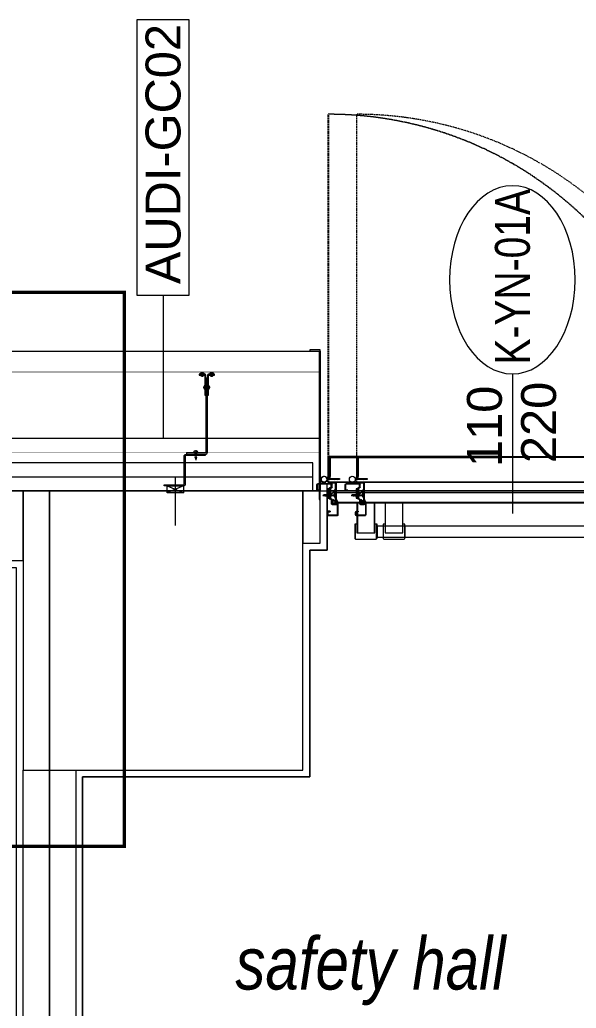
# Model space of a CAD drawing. Extents: x -1133 to 23780, y -1311 to 8245.
# Drawn here: x 3981.5 to 4140.8, y 2676.8 to 2959.9 of the extents above; entities that cross this region are included whole.
import ezdxf
from ezdxf.enums import TextEntityAlignment as Align

# ---------------------------------------------------------------- set-up
doc = ezdxf.new("R2010")
doc.units = 0
doc.header["$MEASUREMENT"] = 0
doc.linetypes.add('DOT2', pattern=[0.125, 0, -0.125])
doc.linetypes.add('HIDDEN2', pattern=[4.7625, 3.175, -1.5875])
doc.layers.get('0').update_dxf_attribs({"color": 9, "lineweight": 9})
for name, color, linetype, lineweight in [('00', 9, 'Continuous', 9), ('01', 9, 'Continuous', 9), ('06D', 9, 'Continuous', 9), ('09', 9, 'Continuous', 9), ('10', 9, 'Continuous', 9), ('14', 9, 'Continuous', 9), ('20', 9, 'DOT2', 9), ('21', 9, 'Continuous', 9), ('22', 8, 'Continuous', 9), ('33', 9, 'BATTING', 9), ('35', 9, 'Continuous', 9), ('40', 9, 'Continuous', 9), ('40B', 9, 'Continuous', 9)]:
    doc.layers.add(name, color=color, linetype=linetype, lineweight=lineweight)
doc.styles.add('Arial', font='arial.ttf', dxfattribs={"height": 2.5})
doc.styles.add('MuuM_TEXT-ITALIC', font='ARIALNI.TTF')
doc.linetypes.add('BATTING', pattern='A,0.0001,-0.1,[134,ltypeshp.shx,S=0.1,R=0,X=-0.1,Y=0],-0.2,[134,ltypeshp.shx,S=0.1,R=180,X=0.1,Y=0],-0.1', length=0.4001)

# ---------------------------------------------------------------- blocks, each defined once
blk = doc.blocks.new('0_wallno')
blk.add_lwpolyline([(-7.84, 1.5), (7.942, 1.5), (7.942, -1.5), (-7.84, -1.5)], close=True)
blk.add_lwpolyline([(7.942, 0), (16.132, 0)])
at = {"style": 'Arial'}
blk.add_attdef('GENISLIK', text='', height=2, dxfattribs=at).set_placement((8.442, 0), align=Align.BOTTOM_LEFT)
blk.add_attdef('DUVARNO', text='', height=2, dxfattribs=at).set_placement((0, 0), align=Align.MIDDLE_CENTER)
blk.add_attdef('YUKSEKLIK', text='', height=2, dxfattribs=at).set_placement((8.442, -0.5), align=Align.TOP_LEFT)
blk = doc.blocks.new('0_doorno')
blk.add_lwpolyline([(4.5, 0), (12.5, 0)])
blk.add_ellipse((-0.891, 0), major_axis=(-5.391, 0), ratio=0.666667)
at = {"style": 'Arial'}
blk.add_attdef('YUKSEKLIK', text='', height=2, dxfattribs=at).set_placement((5, 12.3), align=Align.TOP_LEFT)
blk.add_attdef('KAPINO', text='', height=2, dxfattribs=at).set_placement((0, 0), align=Align.MIDDLE)
blk.add_attdef('GENISLIK', text='', height=2, dxfattribs=at).set_placement((5, -3.789), align=Align.BOTTOM_LEFT)
blk = doc.blocks.new('p-kolon_80x80')
blk.add_lwpolyline([(-40, -40), (40, -40), (40, 40), (-40, 40)], close=True)
blk = doc.blocks.new('p- alum kaplama profil')
at = {"lineweight": 13}
blk.add_lwpolyline([(7.12, 12.59), (7.12, 26.49)], dxfattribs=at)
at = {"lineweight": 5}
blk.add_lwpolyline([(9.44, 15.16), (4.79, 15.16), (4.79, 17.16), (9.44, 17.16)], close=True, dxfattribs=at)
for points in [[(4.79, 15.16), (9.44, 17.16)], [(9.44, 15.16), (4.79, 17.16)]]:
    blk.add_lwpolyline(points, dxfattribs=at)
at = {"lineweight": 18}
blk.add_lwpolyline([(4.09, 6.16), (-1.41, 6.16), (-1.41, 6.46), (4.09, 6.46, 0.414214), (4.29, 6.66), (4.29, 14.66, -0.414214), (4.79, 15.16), (10.29, 15.16), (10.29, 14.86), (4.79, 14.86, 0.414214), (4.59, 14.66), (4.59, 6.66, -0.414214)], format="xyb", close=True, dxfattribs=at)
blk.add_lwpolyline([(-2.06, 5.56), (-2.06, -2.34), (-2.06, -15.69), (-1.66, -15.69), (-1.66, -2.34), (-1.66, 5.56), (-1.66, 5.56), (-1.66, 5.57), (-1.66, 5.57), (-1.66, 5.58), (-1.66, 5.58), (-1.65, 5.59), (-1.65, 5.59), (-1.65, 5.59), (-1.65, 5.6), (-1.65, 5.6), (-1.64, 5.61), (-1.64, 5.61), (-1.64, 5.62), (-1.64, 5.62), (-1.63, 5.62), (-1.63, 5.63), (-1.63, 5.63), (-1.62, 5.63), (-1.62, 5.64), (-1.61, 5.64), (-1.61, 5.64), (-1.61, 5.64), (-1.6, 5.65), (-1.6, 5.65), (-1.59, 5.65), (-1.59, 5.65), (-1.58, 5.65), (-1.58, 5.65), (-1.57, 5.66), (-1.57, 5.66), (-1.56, 5.66), (-1.56, 5.66), (3.94, 5.66), (3.94, 6.06), (-1.56, 6.06), (-1.58, 6.06), (-1.61, 6.05), (-1.63, 6.05), (-1.66, 6.05), (-1.68, 6.04), (-1.7, 6.03), (-1.73, 6.03), (-1.75, 6.02), (-1.77, 6.01), (-1.79, 6), (-1.82, 5.99), (-1.84, 5.97), (-1.86, 5.96), (-1.88, 5.94), (-1.89, 5.93), (-1.91, 5.91), (-1.93, 5.89), (-1.95, 5.87), (-1.96, 5.85), (-1.97, 5.83), (-1.99, 5.81), (-2, 5.79), (-2.01, 5.77), (-2.02, 5.75), (-2.03, 5.72), (-2.04, 5.7), (-2.04, 5.68), (-2.05, 5.65), (-2.05, 5.63), (-2.06, 5.61), (-2.06, 5.58)], close=True)
blk.add_lwpolyline([(-1.66, -2.34), (-2.06, -2.34)])
for points in [[(-2.36, -10.84), (-2.36, -16.39), (-2.36, -16.39, -0.414214), (-2.51, -16.54), (-2.51, -16.54), (-4.06, -16.54), (-4.06, -16.84), (-2.51, -16.84), (-2.51, -16.84, 0.414214), (-2.06, -16.39), (-2.06, -10.84)], [(-1.36, -10.84), (-1.66, -10.84), (-1.66, -16.39, 0.414214), (-1.21, -16.84), (-1.21, -16.84), (0.34, -16.84), (0.34, -16.54), (-1.21, -16.54), (-1.21, -16.54, -0.414214), (-1.36, -16.39), (-1.36, -16.39)]]:
    blk.add_lwpolyline(points, format="xyb", close=True)
for points in [[(0.96, 5.66, -10), (0.97, 5.66, -10), (0.97, 5.66, -10), (0.97, 5.66, -10), (0.98, 5.66, -10), (0.98, 5.66, -10), (0.99, 5.66, -10), (0.99, 5.66, -10), (1, 5.66, -10), (1, 5.67, -10), (1, 5.67, -10), (1.01, 5.67, -10), (1.01, 5.67, -10), (1.01, 5.67, -10), (1.02, 5.68, -10), (1.02, 5.68, -10), (1.02, 5.68, -10), (1.03, 5.69, -10), (1.03, 5.69, -10), (1.03, 5.69, -10), (1.04, 5.7, -10), (1.04, 5.7, -10), (1.04, 5.7, -10), (1.04, 5.71, -10), (1.04, 5.71, -10), (1.05, 5.72, -10), (1.05, 5.72, -10), (1.05, 5.72, -10), (1.05, 5.73, -10), (1.05, 5.73, -10), (1.05, 5.74, -10), (1.05, 5.74, -10), (1.05, 5.75, -10)], [(1.61, 6.87, -10), (0.98, 6.96, -10)], [(1.33, 5.85, -10), (0.98, 5.88, -10)], [(1.56, 7.05, -10), (1.02, 7.13, -10)], [(1.05, 6.91, -10), (1.29, 7.56, -10)], [(1.05, 5.83, -10), (1.05, 6.01, -10)], [(1.05, 5.75, -10), (1.05, 5.83, -10)], [(1.29, 4.93, -10), (1.29, 7.8, -10)], [(1.53, 6.82, -10), (1.29, 7.56, -10)], [(1.29, 6.16, -10), (1.29, 6.26, -10)], [(1.53, 5.75, -10), (1.53, 5.92, -10)], [(1.53, 5.75, -10), (1.53, 5.74, -10), (1.53, 5.74, -10), (1.53, 5.73, -10), (1.53, 5.73, -10), (1.53, 5.72, -10), (1.54, 5.72, -10), (1.54, 5.72, -10), (1.54, 5.71, -10), (1.54, 5.71, -10), (1.54, 5.7, -10), (1.54, 5.7, -10), (1.55, 5.7, -10), (1.55, 5.69, -10), (1.55, 5.69, -10), (1.55, 5.69, -10), (1.56, 5.68, -10), (1.56, 5.68, -10), (1.56, 5.68, -10), (1.57, 5.67, -10), (1.57, 5.67, -10), (1.58, 5.67, -10), (1.58, 5.67, -10), (1.58, 5.67, -10), (1.59, 5.66, -10), (1.59, 5.66, -10), (1.6, 5.66, -10), (1.6, 5.66, -10), (1.6, 5.66, -10), (1.61, 5.66, -10), (1.61, 5.66, -10), (1.62, 5.66, -10), (1.62, 5.66, -10)], [(0.67, 5.66, -10), (1.91, 5.66, -10)], [(0.67, 5.66, -10), (0.67, 5.64, -10), (0.67, 5.62, -10), (0.67, 5.6, -10), (0.68, 5.58, -10), (0.68, 5.56, -10), (0.69, 5.54, -10), (0.69, 5.52, -10), (0.7, 5.5, -10), (0.7, 5.48, -10), (0.71, 5.46, -10), (0.72, 5.45, -10), (0.73, 5.43, -10), (0.74, 5.41, -10), (0.75, 5.4, -10), (0.76, 5.38, -10), (0.77, 5.36, -10), (0.79, 5.35, -10), (0.8, 5.33, -10), (0.81, 5.32, -10), (0.83, 5.31, -10), (0.84, 5.29, -10), (0.86, 5.28, -10), (0.87, 5.27, -10), (0.89, 5.26, -10), (0.91, 5.25, -10), (0.92, 5.24, -10), (0.94, 5.23, -10), (0.96, 5.22, -10), (0.98, 5.21, -10), (1, 5.21, -10), (1.02, 5.2, -10), (1.03, 5.2, -10)], [(1.03, 5.2, -10), (1.04, 5.2, -10), (1.05, 5.19, -10), (1.05, 5.19, -10), (1.06, 5.19, -10), (1.06, 5.19, -10), (1.07, 5.19, -10), (1.07, 5.19, -10), (1.08, 5.19, -10), (1.08, 5.19, -10), (1.09, 5.19, -10), (1.09, 5.18, -10), (1.1, 5.18, -10), (1.1, 5.18, -10), (1.11, 5.18, -10), (1.11, 5.18, -10), (1.12, 5.18, -10), (1.12, 5.18, -10), (1.13, 5.18, -10), (1.13, 5.18, -10), (1.14, 5.18, -10), (1.15, 5.18, -10), (1.15, 5.18, -10), (1.16, 5.17, -10), (1.16, 5.17, -10), (1.17, 5.17, -10), (1.17, 5.17, -10), (1.18, 5.17, -10), (1.18, 5.17, -10), (1.19, 5.17, -10), (1.19, 5.17, -10), (1.2, 5.17, -10), (1.2, 5.17, -10)], [(1.2, 5.17, -10), (1.2, 5.2, -10)], [(1.38, 5.2, -10), (1.2, 5.2, -10)], [(1.38, 5.17, -10), (1.38, 5.2, -10)], [(1.38, 5.17, -10), (1.38, 5.17, -10), (1.39, 5.17, -10), (1.39, 5.17, -10), (1.4, 5.17, -10), (1.41, 5.17, -10), (1.41, 5.17, -10), (1.42, 5.17, -10), (1.42, 5.17, -10), (1.43, 5.17, -10), (1.43, 5.18, -10), (1.44, 5.18, -10), (1.44, 5.18, -10), (1.45, 5.18, -10), (1.45, 5.18, -10), (1.46, 5.18, -10), (1.46, 5.18, -10), (1.47, 5.18, -10), (1.47, 5.18, -10), (1.48, 5.18, -10), (1.48, 5.18, -10), (1.49, 5.18, -10), (1.5, 5.19, -10), (1.5, 5.19, -10), (1.51, 5.19, -10), (1.51, 5.19, -10), (1.52, 5.19, -10), (1.52, 5.19, -10), (1.53, 5.19, -10), (1.53, 5.19, -10), (1.54, 5.19, -10), (1.54, 5.2, -10), (1.55, 5.2, -10)], [(1.55, 5.2, -10), (1.57, 5.2, -10), (1.59, 5.21, -10), (1.6, 5.21, -10), (1.62, 5.22, -10), (1.64, 5.23, -10), (1.66, 5.24, -10), (1.68, 5.25, -10), (1.69, 5.26, -10), (1.71, 5.27, -10), (1.73, 5.28, -10), (1.74, 5.29, -10), (1.76, 5.31, -10), (1.77, 5.32, -10), (1.78, 5.33, -10), (1.8, 5.35, -10), (1.81, 5.36, -10), (1.82, 5.38, -10), (1.83, 5.4, -10), (1.84, 5.41, -10), (1.85, 5.43, -10), (1.86, 5.45, -10), (1.87, 5.46, -10), (1.88, 5.48, -10), (1.89, 5.5, -10), (1.89, 5.52, -10), (1.9, 5.54, -10), (1.9, 5.56, -10), (1.9, 5.58, -10), (1.91, 5.6, -10), (1.91, 5.62, -10), (1.91, 5.64, -10), (1.91, 5.66, -10)], [(-2.86, -13.04, 0), (-0.86, -13.04, 0)], [(-2.36, -12.52, 0), (-2.4, -12.53, 0), (-2.43, -12.56, 0), (-2.47, -12.58, 0), (-2.5, -12.6, 0), (-2.53, -12.63, 0), (-2.56, -12.66, 0), (-2.59, -12.69, 0), (-2.61, -12.73, 0), (-2.63, -12.76, 0), (-2.65, -12.8, 0), (-2.67, -12.84, 0), (-2.68, -12.88, 0), (-2.69, -12.92, 0), (-2.7, -12.96, 0), (-2.71, -13, 0), (-2.71, -13.04, 0), (-2.71, -13.08, 0), (-2.7, -13.13, 0), (-2.69, -13.17, 0), (-2.68, -13.21, 0), (-2.67, -13.25, 0), (-2.65, -13.28, 0), (-2.63, -13.32, 0), (-2.61, -13.36, 0), (-2.59, -13.39, 0), (-2.56, -13.42, 0), (-2.53, -13.45, 0), (-2.5, -13.48, 0), (-2.47, -13.51, 0), (-2.43, -13.53, 0), (-2.4, -13.55, 0), (-2.36, -13.57, 0)], [(-2.36, -13.04, 0), (-2.36, -12.52, 0)], [(-2.36, -13.04, 0), (-2.36, -12.73, 0)], [(-2.36, -12.73, 0), (-2.36, -13.04, 0)], [(-1.36, -12.73, 0), (-2.36, -12.73, 0)], [(-2.36, -13.04, 0), (-2.36, -13.36, 0)], [(-2.36, -13.04, 0), (-2.36, -13.57, 0)], [(-2.36, -13.36, 0), (-2.36, -13.04, 0)], [(-1.36, -13.36, 0), (-2.36, -13.36, 0)], [(-1.36, -13.04, 0), (-1.36, -12.37, 0)], [(-1.36, -13.72, 0), (-1.32, -13.68, 0), (-1.29, -13.65, 0), (-1.26, -13.61, 0), (-1.23, -13.58, 0), (-1.2, -13.54, 0), (-1.18, -13.5, 0), (-1.16, -13.45, 0), (-1.14, -13.41, 0), (-1.12, -13.37, 0), (-1.1, -13.32, 0), (-1.09, -13.28, 0), (-1.08, -13.23, 0), (-1.07, -13.18, 0), (-1.06, -13.14, 0), (-1.06, -13.09, 0), (-1.06, -13.04, 0), (-1.06, -12.99, 0), (-1.06, -12.95, 0), (-1.07, -12.9, 0), (-1.08, -12.85, 0), (-1.09, -12.81, 0), (-1.1, -12.76, 0), (-1.12, -12.72, 0), (-1.14, -12.67, 0), (-1.16, -12.63, 0), (-1.18, -12.59, 0), (-1.2, -12.55, 0), (-1.23, -12.51, 0), (-1.26, -12.47, 0), (-1.29, -12.43, 0), (-1.32, -12.4, 0), (-1.36, -12.37, 0)], [(-1.36, -13.04, 0), (-1.36, -13.72, 0)], [(-2.85, -16.54, 0), (-2.86, -16.51, 0), (-2.87, -16.47, 0), (-2.89, -16.44, 0), (-2.91, -16.41, 0), (-2.93, -16.38, 0), (-2.96, -16.35, 0), (-2.98, -16.33, 0), (-3.01, -16.31, 0), (-3.04, -16.29, 0), (-3.07, -16.27, 0), (-3.11, -16.25, 0), (-3.14, -16.24, 0), (-3.18, -16.23, 0), (-3.21, -16.22, 0), (-3.25, -16.22, 0), (-3.29, -16.22, 0), (-3.32, -16.22, 0), (-3.36, -16.22, 0), (-3.39, -16.23, 0), (-3.43, -16.24, 0), (-3.46, -16.25, 0), (-3.5, -16.27, 0), (-3.53, -16.29, 0), (-3.56, -16.31, 0), (-3.59, -16.33, 0), (-3.61, -16.35, 0), (-3.64, -16.38, 0), (-3.66, -16.41, 0), (-3.68, -16.44, 0), (-3.7, -16.47, 0), (-3.71, -16.51, 0), (-3.73, -16.54, 0)], [(-3.29, -16.54, 0), (-3.73, -16.54, 0)], [(-3.29, -16.54, 0), (-3.55, -16.54, 0)], [(-3.55, -16.54, 0), (-3.29, -16.54, 0)], [(-3.55, -17.04, 0), (-3.55, -16.54, 0)], [(-3.29, -17.54, 0), (-3.29, -16.04, 0)], [(-3.29, -16.54, 0), (-2.85, -16.54, 0)], [(-3.29, -16.54, 0), (-3.03, -16.54, 0)], [(-3.03, -16.54, 0), (-3.29, -16.54, 0)], [(-3.03, -17.04, 0), (-3.03, -16.54, 0)], [(-1, -16.54, 0), (-0.98, -16.51, 0), (-0.97, -16.47, 0), (-0.95, -16.44, 0), (-0.93, -16.41, 0), (-0.91, -16.38, 0), (-0.88, -16.35, 0), (-0.86, -16.33, 0), (-0.83, -16.31, 0), (-0.8, -16.29, 0), (-0.77, -16.27, 0), (-0.73, -16.25, 0), (-0.7, -16.24, 0), (-0.66, -16.23, 0), (-0.63, -16.22, 0), (-0.59, -16.22, 0), (-0.56, -16.22, 0), (-0.52, -16.22, 0), (-0.48, -16.22, 0), (-0.45, -16.23, 0), (-0.41, -16.24, 0), (-0.38, -16.25, 0), (-0.34, -16.27, 0), (-0.31, -16.29, 0), (-0.28, -16.31, 0), (-0.25, -16.33, 0), (-0.23, -16.35, 0), (-0.2, -16.38, 0), (-0.18, -16.41, 0), (-0.16, -16.44, 0), (-0.14, -16.47, 0), (-0.13, -16.51, 0), (-0.12, -16.54, 0)], [(-0.56, -16.54, 0), (-1, -16.54, 0)], [(-0.56, -16.54, 0), (-0.82, -16.54, 0)], [(-0.82, -16.54, 0), (-0.56, -16.54, 0)], [(-0.82, -17.04, 0), (-0.82, -16.54, 0)], [(-0.56, -17.54, 0), (-0.56, -16.04, 0)], [(-0.56, -16.54, 0), (-0.3, -16.54, 0)], [(-0.56, -16.54, 0), (-0.12, -16.54, 0)], [(-0.3, -16.54, 0), (-0.56, -16.54, 0)], [(-0.3, -17.04, 0), (-0.3, -16.54, 0)], [(-3.84, -17.04, 0), (-3.81, -17.07, 0), (-3.78, -17.1, 0), (-3.75, -17.12, 0), (-3.72, -17.15, 0), (-3.69, -17.17, 0), (-3.66, -17.19, 0), (-3.62, -17.21, 0), (-3.59, -17.23, 0), (-3.55, -17.24, 0), (-3.52, -17.26, 0), (-3.48, -17.27, 0), (-3.44, -17.28, 0), (-3.4, -17.28, 0), (-3.36, -17.29, 0), (-3.32, -17.29, 0), (-3.29, -17.29, 0), (-3.25, -17.29, 0), (-3.21, -17.29, 0), (-3.17, -17.28, 0), (-3.13, -17.28, 0), (-3.09, -17.27, 0), (-3.06, -17.26, 0), (-3.02, -17.24, 0), (-2.98, -17.23, 0), (-2.95, -17.21, 0), (-2.91, -17.19, 0), (-2.88, -17.17, 0), (-2.85, -17.15, 0), (-2.82, -17.12, 0), (-2.79, -17.1, 0), (-2.76, -17.07, 0), (-2.73, -17.04, 0)], [(-3.29, -17.04, 0), (-3.84, -17.04, 0)], [(-3.29, -17.04, 0), (-2.73, -17.04, 0)], [(-0.56, -17.04, 0), (-1.11, -17.04, 0)], [(0, -17.04, 0), (-0.03, -17.07, 0), (-0.06, -17.1, 0), (-0.09, -17.12, 0), (-0.12, -17.15, 0), (-0.15, -17.17, 0), (-0.18, -17.19, 0), (-0.22, -17.21, 0), (-0.25, -17.23, 0), (-0.29, -17.24, 0), (-0.33, -17.26, 0), (-0.36, -17.27, 0), (-0.4, -17.28, 0), (-0.44, -17.28, 0), (-0.48, -17.29, 0), (-0.52, -17.29, 0), (-0.56, -17.29, 0), (-0.59, -17.29, 0), (-0.63, -17.29, 0), (-0.67, -17.28, 0), (-0.71, -17.28, 0), (-0.75, -17.27, 0), (-0.79, -17.26, 0), (-0.82, -17.24, 0), (-0.86, -17.23, 0), (-0.89, -17.21, 0), (-0.93, -17.19, 0), (-0.96, -17.17, 0), (-0.99, -17.15, 0), (-1.02, -17.12, 0), (-1.05, -17.1, 0), (-1.08, -17.07, 0), (-1.11, -17.04, 0)], [(-0.56, -17.04, 0), (0, -17.04, 0)]]:
    blk.add_polyline3d(points)
blk = doc.blocks.new('*U11')
at = {"ltscale": 15}
for p, q in [((-24.9, 0.9), (-25.7, 0)), ((-24.9, -0.9), (-25.7, 0)), ((-22.9, 1.5), (-24.9, 0.9)), ((-22.9, 1.5), (-22.9, -1.5)), ((-21.2, -2.7), (-18.1, 2.8)), ((-21, -2.7), (-17.9, 2.7)), ((-19.7, -2.7), (-16.6, 2.8)), ((-19.5, -2.7), (-16.4, 2.7)), ((-18.5, 1.5), (-18.3, 2)), ((-18.2, -2.7), (-15.1, 2.8)), ((-18, -2.7), (-14.9, 2.7)), ((-17, 1.5), (-16.8, 2)), ((-16.7, -2.7), (-13.6, 2.8)), ((-16.5, -2.7), (-13.4, 2.7)), ((-15.5, 1.5), (-15.3, 2)), ((-15.2, -2.7), (-12.1, 2.8)), ((-15, -2.7), (-11.9, 2.7)), ((-14, 1.5), (-13.8, 2)), ((-13.7, -2.7), (-10.6, 2.8)), ((-13.5, -2.7), (-10.4, 2.7)), ((-12.5, 1.5), (-12.3, 2)), ((-12.2, -2.7), (-9.1, 2.8)), ((-12, -2.7), (-8.9, 2.7)), ((-11, 1.5), (-10.8, 2)), ((-10.7, -2.7), (-7.6, 2.8)), ((-10.5, -2.7), (-7.4, 2.7)), ((-9.5, 1.5), (-9.3, 2)), ((-9.2, -2.7), (-6.1, 2.8)), ((-9, -2.7), (-5.9, 2.7)), ((-8, 1.5), (-7.8, 2)), ((-7.7, -2.7), (-4.6, 2.8)), ((-7.5, -2.7), (-4.4, 2.7)), ((-6.5, 1.5), (-6.3, 2)), ((-6.2, -2.7), (-3.1, 2.8)), ((-6, -2.7), (-2.9, 2.7)), ((-5, 1.5), (-4.8, 2)), ((-4.7, -2.7), (-1.6, 2.8)), ((-4.5, -2.7), (-1.4, 2.7)), ((-3.5, 1.5), (-3.3, 2)), ((-2, 1.5), (-1.8, 2)), ((-0.5, 4.2), (-1.5, 1.5)), ((0, 0.5), (-0.6, 0.5)), ((-24.9, -0.9), (-22.9, -1.5)), ((-8.6, -1.5), (-22.9, -1.5)), ((-21.2, -2.7), (-20.9, -1.5)), ((-20.3, -1.5), (-19.1, -1.5)), ((-19.7, -2.7), (-19.4, -1.5)), ((-18.8, -1.5), (-17.6, -1.5)), ((-18.2, -2.7), (-17.9, -1.5)), ((-17.3, -1.5), (-16.1, -1.5)), ((-16.7, -2.7), (-16.4, -1.5)), ((-15.8, -1.5), (-14.6, -1.5)), ((-15.2, -2.7), (-14.9, -1.5)), ((-14.3, -1.5), (-13.1, -1.5)), ((-13.7, -2.7), (-13.4, -1.5)), ((-12.8, -1.5), (-11.6, -1.5)), ((-12.2, -2.7), (-11.9, -1.5)), ((-11.3, -1.5), (-10.1, -1.5)), ((-10.7, -2.7), (-10.4, -1.5)), ((-9.8, -1.5), (-8.6, -1.5)), ((-9.2, -2.7), (-8.9, -1.5)), ((-8.3, -1.5), (-7.1, -1.5)), ((-7.7, -2.7), (-7.4, -1.5)), ((-6.8, -1.5), (-5.6, -1.5)), ((-6.2, -2.7), (-5.9, -1.5)), ((-5.3, -1.5), (-4.1, -1.5)), ((-4.7, -2.7), (-4.4, -1.5)), ((-3.8, -1.5), (-2.1, -1.5)), ((-0.5, -4.2), (-1.5, -1.5)), ((0, -0.5), (-0.6, -0.5))]:
    blk.add_line(p, q, dxfattribs=at)
for p, q in [((-6.9, 1.5), (-22.9, 1.5)), ((-17.4, 1.5), (-18.6, 1.5)), ((-15.9, 1.5), (-17.1, 1.5)), ((-14.4, 1.5), (-15.6, 1.5)), ((-12.9, 1.5), (-14.1, 1.5)), ((-11.4, 1.5), (-12.6, 1.5)), ((-9.9, 1.5), (-11.1, 1.5)), ((-8.4, 1.5), (-9.6, 1.5)), ((-6.9, 1.5), (-8.1, 1.5)), ((-5.4, 1.5), (-6.6, 1.5)), ((-3.9, 1.5), (-5.1, 1.5)), ((-2.4, 1.5), (-3.6, 1.5)), ((-1.5, 1.5), (-2.1, 1.5)), ((0, 0.5), (0, 4.1)), ((-1.5, -1.5), (-2.1, -1.5)), ((0, -0.5), (0, -4.1))]:
    blk.add_line(p, q)
for centre, radius, start, end in [((-26, 3.9), 3.92, 274.361, 322.1025), ((-26, -3.9), 3.92, 37.8975, 85.639), ((-18, 2.8), 0.0971, 330.3204, 150.3204), ((-16.5, 2.8), 0.0971, 330.3204, 150.3204), ((-15, 2.8), 0.0971, 330.3204, 150.3204), ((-13.5, 2.8), 0.0971, 330.3204, 150.3204), ((-12, 2.8), 0.0971, 330.3204, 150.3204), ((-10.5, 2.8), 0.0971, 330.3204, 150.3204), ((-9, 2.8), 0.0971, 330.3204, 150.3204), ((-7.5, 2.8), 0.0971, 330.3204, 150.3204), ((-6, 2.8), 0.0971, 330.3204, 150.3204), ((-4.5, 2.8), 0.0971, 330.3204, 150.3204), ((-3, 2.8), 0.0971, 330.3204, 150.3204), ((-1.5, 2.8), 0.0971, 330.3204, 150.3204), ((-0.6, 0), 0.486, 90, 270), ((-0.3, 4.1), 0.25, 0, 150.0864), ((-21.1, -2.7), 0.0971, 150.3204, 330.3204), ((-19.6, -2.7), 0.0971, 150.3204, 330.3204), ((-18.1, -2.7), 0.0971, 150.3204, 330.3204), ((-16.6, -2.7), 0.0971, 150.3204, 330.3204), ((-15.1, -2.7), 0.0971, 150.3204, 330.3204), ((-13.6, -2.7), 0.0971, 150.3204, 330.3204), ((-12.1, -2.7), 0.0971, 150.3204, 330.3204), ((-10.6, -2.7), 0.0971, 150.3204, 330.3204), ((-9.1, -2.7), 0.0971, 150.3204, 330.3204), ((-7.6, -2.7), 0.0971, 150.3204, 330.3204), ((-6.1, -2.7), 0.0971, 150.3204, 330.3204), ((-4.6, -2.7), 0.0971, 150.3204, 330.3204), ((-0.3, -4.1), 0.25, 209.9136, 0)]:
    blk.add_arc(centre, radius, start, end, dxfattribs=at)
blk = doc.blocks.new('conta')
at = {"ltscale": 10}
for p, q in [((-2649.88, 5344.46), (-2649.78, 5344.3)), ((-2649.87, 5345.53), (-2649.81, 5345.61)), ((-2649.78, 5344.3), (-2649.74, 5344.3)), ((-2649.72, 5345.4), (-2649.28, 5345.4)), ((-2649.25, 5345.41), (-2649.09, 5345.51)), ((-2648.97, 5344.05), (-2648.78, 5343.8)), ((-2648.87, 5344.09), (-2648.7, 5343.86)), ((-2648.83, 5344.87), (-2648.56, 5345.24)), ((-2648.77, 5345.12), (-2648.63, 5345.3)), ((-2648.56, 5345.31), (-2648.56, 5345.31)), ((-2648.71, 5343.79), (-2648.71, 5343.79))]:
    blk.add_line(p, q, dxfattribs=at)
for centre, radius, start, end in [((-2653.03, 5345), 3.19, 350.4674, 8.9372), ((-2649.87, 5344.47), 0.02, 170.4674, 213.7451), ((-2649.83, 5345.5), 0.05, 140.6345, 188.9372), ((-2649.74, 5345.58), 0.0696, 22.2428, 159.258), ((-2650.94, 5345.01), 1.24, 340.3382, 16.7772), ((-2649.74, 5344.58), 0.03, 160.3382, 273.2666), ((-2649.72, 5345.37), 0.03, 90, 196.7772), ((-2649.56, 5341.55), 3.01, 80.4362, 93.2666), ((-2649.28, 5345.45), 0.05, 270, 303.0062), ((-2649.22, 5344.14), 0.231, 353.9571, 81.9004), ((-2649.08, 5345.49), 0.03, 4.7972, 123.0062), ((-2649.06, 5344.54), 0.03, 260.4362, 338.7066), ((-2650.22, 5344.99), 1.27, 338.7066, 23.0418), ((-2648.89, 5344.11), 0.1, 173.9571, 217.2653), ((-2649.01, 5345.57), 0.05, 18.7951, 42.1429), ((-2651.17, 5344.83), 2.33, 7.5897, 18.7951), ((-2658.2, 5345.19), 9.36, 353.6857, 357.8537), ((-2648.79, 5344.15), 0.1, 173.6857, 217.2653), ((-2648.81, 5345.15), 0.05, 187.5897, 322.7347), ((-2648.79, 5344.84), 0.05, 142.7347, 180.2669), ((-2648.59, 5345.27), 0.05, 52.7347, 142.7347), ((-2648.59, 5345.27), 0.05, 322.7347, 52.7347), ((-2648.74, 5343.83), 0.05, 217.2653, 307.2653), ((-2648.74, 5343.83), 0.05, 307.2653, 37.2653)]:
    blk.add_arc(centre, radius, start, end, dxfattribs=at)
for points, knots in [([(-2649.74, 5344.31), (-2649.74, 5344.34), (-2649.7, 5344.52), (-2649.59, 5344.33), (-2649.34, 5344.36), (-2649.23, 5344.37), (-2649.18, 5344.37)], [0, 0, 0, 0, 0.1008757, 0.3841126, 0.5436166, 0.6906785, 0.6906785, 0.6906785, 0.6906785]), ([(-2648.98, 5345.6), (-2649, 5345.63), (-2649.09, 5345.71), (-2649.23, 5345.44), (-2649.32, 5345.74), (-2649.39, 5345.46), (-2649.51, 5345.75), (-2649.59, 5345.5), (-2649.65, 5345.57), (-2649.68, 5345.61)], [0.0086373, 0.0086373, 0.0086373, 0.0086373, 0.1097304, 0.3133405, 0.4430081, 0.5658764, 0.7165186, 0.8527974, 0.9648495, 0.9648495, 0.9648495, 0.9648495])]:
    blk.add_open_spline(points, degree=3, knots=knots, dxfattribs=at)
blk = doc.blocks.new('p-yn_sackasa')
at = {"layer": '10', "linetype": 'Continuous'}
for p, q in [((0, 6.16), (0, 6.9)), ((0.01, 6.9), (0.01, 6.15)), ((0.14, 6.9), (0.14, 6.16)), ((0.15, 6.9), (0.15, 6.16)), ((2.69, 7.16), (0.26, 7.16)), ((2.69, 7.15), (0.26, 7.15)), ((2.69, 7.02), (0.26, 7.02)), ((0.26, 7.01), (2.69, 7.01)), ((0.26, 6.05), (0.76, 6.05)), ((0.75, 6.04), (0.26, 6.04)), ((0.26, 5.91), (0.75, 5.91)), ((0.76, 5.9), (0.26, 5.9)), ((0.75, 5.91), (0.75, 6.04)), ((0.76, 5.9), (0.76, 6.05)), ((2.8, 3.29), (2.8, 6.9)), ((2.81, 3.29), (2.81, 6.9)), ((2.94, 3.29), (2.94, 6.9)), ((2.95, 3.29), (2.95, 6.9)), ((1.11, 2.52), (1.11, 3.73)), ((1.12, 2.52), (1.12, 3.73)), ((1.25, 3.73), (1.25, 2.52)), ((1.26, 2.52), (1.26, 3.73)), ((1.37, 3.98), (2.49, 3.98)), ((2.49, 3.97), (1.37, 3.97)), ((1.37, 3.84), (2.49, 3.84)), ((2.49, 3.83), (1.37, 3.83)), ((2.6, 3.69), (2.5, 3.36)), ((2.51, 3.35), (2.61, 3.69)), ((2.73, 3.65), (2.63, 3.32)), ((2.74, 3.64), (2.64, 3.31)), ((-2.19, 0), (-2.19, -0.15)), ((0.67, -0.71), (0.67, 2.27)), ((0.69, -0.71), (0.69, 2.27)), ((0.81, -0.71), (0.81, 2.27)), ((0.83, -0.71), (0.83, 2.27)), ((0.92, 2.33), (0.95, 2.32)), ((0.93, 2.34), (0.95, 2.33)), ((1.01, 2.46), (0.99, 2.47)), ((0.99, 2.46), (1.01, 2.45)), ((-2.95, -0.25), (-2.95, -1.75)), ((-2.94, -1.75), (-2.94, -0.25)), ((-2.81, -0.25), (-2.81, -1.75)), ((-2.8, -0.25), (-2.8, -1.75)), ((-2.19, 0), (-2.7, 0)), ((-2.2, -0.01), (-2.7, -0.01)), ((-2.2, -0.14), (-2.7, -0.14)), ((-2.19, -0.15), (-2.7, -0.15)), ((1.01, -1.85), (-2.7, -1.85)), ((1.01, -1.86), (-2.7, -1.86)), ((-2.7, -1.99), (1.01, -1.99)), ((1.01, -2), (-2.7, -2)), ((-2.2, -0.14), (-2.2, -0.01)), ((0.92, -0.77), (0.95, -0.76)), ((0.93, -0.78), (0.95, -0.77)), ((0.99, -0.89), (1.01, -0.88)), ((1.01, -0.89), (0.99, -0.91)), ((1.11, -0.96), (1.11, -1.75)), ((1.12, -0.96), (1.12, -1.75)), ((1.25, -0.96), (1.25, -1.75)), ((1.26, -0.96), (1.26, -1.75))]:
    blk.add_line(p, q, dxfattribs=at)
for points in [[(0.15, 2.14), (0.67, 2.14), (0.67, -0.54), (0.15, -0.54)], [(0.15, 2.14), (0.41, 2.14), (0.41, -0.54), (0.15, -0.54)]]:
    blk.add_lwpolyline(points, close=True, dxfattribs=at)
for centre, radius, start, end in [((0.26, 6.9), 0.261, 90, 180), ((0.26, 6.16), 0.261, 180, 270), ((0.26, 6.9), 0.249, 90, 180), ((0.26, 6.16), 0.249, 181.345, 271.3502), ((0.26, 6.9), 0.122, 90, 180), ((0.26, 6.16), 0.122, 180, 270), ((0.26, 6.9), 0.11, 90, 180), ((0.26, 6.16), 0.11, 180, 270), ((2.69, 6.9), 0.261, 0, 90), ((2.69, 6.9), 0.249, 0, 90), ((2.69, 6.9), 0.122, 0, 90), ((2.69, 6.9), 0.11, 0, 90), ((1.37, 3.73), 0.253, 90, 180), ((1.37, 3.73), 0.24, 90, 180), ((1.37, 3.73), 0.114, 90, 180), ((1.37, 3.73), 0.101, 90, 180), ((2.49, 3.72), 0.261, 342.8602, 90), ((2.49, 3.72), 0.249, 342.8613, 90), ((2.49, 3.72), 0.122, 342.8607, 90), ((2.49, 3.72), 0.11, 342.8621, 90), ((2.72, 3.29), 0.232, 162.8601, 0), ((2.72, 3.29), 0.219, 162.8613, 0), ((2.72, 3.29), 0.0927, 162.8605, 0), ((2.72, 3.29), 0.0801, 162.8624, 0), ((0.89, 2.27), 0.219, 63.2153, 180), ((0.89, 2.27), 0.206, 63.2169, 180), ((0.89, 2.27), 0.0801, 63.215, 180), ((0.89, 2.27), 0.0674, 63.2144, 180), ((1.04, 2.52), 0.206, 243.2197, 0), ((1.04, 2.52), 0.219, 243.2148, 0), ((1.04, 2.52), 0.0801, 243.2203, 0), ((1.04, 2.52), 0.0674, 243.2129, 0), ((-2.7, -0.25), 0.253, 90, 180), ((-2.7, -1.75), 0.253, 180, 270), ((-2.7, -0.25), 0.24, 90, 180), ((-2.7, -1.75), 0.24, 180, 270), ((-2.7, -0.25), 0.114, 90, 180), ((-2.7, -1.75), 0.114, 180, 270), ((-2.7, -0.25), 0.101, 90, 180), ((-2.7, -1.75), 0.101, 180, 270), ((0.89, -0.71), 0.219, 180, 296.785), ((0.89, -0.71), 0.206, 180, 296.7851), ((0.89, -0.71), 0.0801, 180, 296.785), ((0.89, -0.71), 0.0674, 180, 180.5245), ((0.89, -0.71), 0.0674, 180, 296.7871), ((1.04, -0.96), 0.219, 0, 116.7854), ((1.04, -0.96), 0.206, 0, 116.7836), ((1.04, -0.96), 0.0801, 0, 116.7811), ((1.04, -0.96), 0.0674, 0, 116.7871), ((1.01, -1.75), 0.114, 270, 0), ((1.01, -1.75), 0.24, 270, 0), ((1.01, -1.75), 0.101, 270, 0), ((1.01, -1.75), 0.253, 270, 0)]:
    blk.add_arc(centre, radius, start, end, dxfattribs=at)
at = {"layer": '10', "xscale": 0.0842696629213483, "yscale": 0.0842696629213483, "zscale": 0.0842696629213483}
blk.add_blockref('*U11', (0.95, 1.35), dxfattribs=at)
at = {"layer": '14', "xscale": -0.7887640449438696, "yscale": 0.7887640449438696, "zscale": 0.7887640449438204, "rotation": 90}
blk.add_blockref('conta', (4217.78, -2086.42), dxfattribs=at)
blk = doc.blocks.new('K-YN-01A')
at = {"layer": '09', "ltscale": 0.5}
h = blk.add_hatch(dxfattribs=at)
h.set_pattern_fill('ANSI32', color=256, angle=-270, style=0)
h.set_pattern_definition([(135, (-4052.79308, -8323.56377), (-0.265165043, -0.265165043), []), (135, (-4052.79308, -8323.387), (-0.265165043, -0.265165043), [])])
edge = h.paths.add_edge_path()
edge.add_line((0, -98.06), (0.3, -98.06))
edge.add_line((0.3, -98.06), (0.3, -104.16))
edge.add_arc((0.45, -104.16), 0.15, 180, 270.0106)
edge.add_line((0.45, -104.31), (3.05, -104.31))
edge.add_line((3.05, -104.31), (3.05, -104.61))
edge.add_line((3.05, -104.61), (0.45, -104.61))
edge.add_arc((0.45, -104.16), 0.45, 180.0007, 269.9995, ccw=False)
edge.add_line((0, -104.16), (0, -98.06))
h = blk.add_hatch(dxfattribs=at)
h.set_pattern_fill('ANSI32', color=256, angle=-270, style=0)
h.set_pattern_definition([(135, (-4064.9735, -8323.56377), (-0.265165043, -0.265165043), []), (135, (-4064.9735, -8323.387), (-0.265165043, -0.265165043), [])])
edge = h.paths.add_edge_path()
edge.add_line((105.4, -98.06), (105.1, -98.06))
edge.add_line((105.1, -98.06), (105.1, -104.16))
edge.add_arc((104.95, -104.16), 0.15, 269.9894, 360, ccw=False)
edge.add_line((104.95, -104.31), (102.35, -104.31))
edge.add_line((102.35, -104.31), (102.35, -104.61))
edge.add_line((102.35, -104.61), (104.95, -104.61))
edge.add_arc((104.95, -104.16), 0.45, 270.0005, 359.9993)
edge.add_line((105.4, -104.16), (105.4, -98.06))
blk.add_arc((0, -105.4), 105.4, 354.7953, 359.7834)
at = {"layer": '06D'}
for points in [[(95.83, -96.81), (95.83, -90.56), (80.83, -90.56), (80.83, -92.44), (93.58, -92.44), (93.58, -92.44), (93.58, -96.81), (95.83, -96.81)], [(96.9, -98.06), (96.9, -96.81), (92.5, -96.81), (92.5, -98.06), (96.9, -98.06)]]:
    blk.add_lwpolyline(points, dxfattribs=at)
for points in [[(8.2, -119.86), (13.2, -119.86), (13.2, -111.24), (8.2, -111.24)], [(97.2, -118.74), (92.2, -118.74), (92.2, -111.24), (97.2, -111.24)], [(13.82, -121.11), (91.58, -121.11), (91.58, -117.98), (13.82, -117.98)]]:
    blk.add_lwpolyline(points, close=True, dxfattribs=at)
for points in [[(8.2, -117.36), (7.57, -117.36), (7.57, -121.36, 0.414214), (7.95, -121.73), (13.45, -121.73, 0.414214), (13.82, -121.36), (13.82, -117.36), (13.2, -117.36)], [(97.2, -117.36), (97.83, -117.36), (97.83, -121.36, -0.414214), (97.45, -121.73), (91.95, -121.73, -0.414214), (91.58, -121.36), (91.58, -117.36), (92.2, -117.36)]]:
    blk.add_lwpolyline(points, format="xyb", dxfattribs=at)
at = {"layer": '10', "ltscale": 10}
for p, q in [((-1.9, -105.07), (-2.03, -105.18)), ((-1.9, -105.07), (-2.03, -105.18)), ((-1.52, -105.64), (-1.52, -105.51)), ((-1.52, -105.64), (-1.52, -105.51)), ((-1.52, -105.64), (-1.35, -105.64)), ((-1.52, -105.64), (-1.35, -105.64)), ((-1.35, -105.8), (-1.35, -105.37)), ((-1.35, -105.8), (-1.35, -105.37)), ((-1.14, -105.8), (-1.14, -105.37)), ((-1.14, -105.8), (-1.14, -105.37)), ((0, -105.34), (0, -105.46)), ((0.1, -105.24), (105.3, -105.24)), ((0.1, -105.56), (1.95, -105.56)), ((0.15, -105.39), (0.15, -105.41)), ((0.16, -105.39), (105.25, -105.39)), ((0.16, -105.41), (2.05, -105.41)), ((2, -105.61), (2, -111.14)), ((2.15, -105.51), (2.15, -111.04)), ((103.25, -105.51), (103.25, -111.04)), ((105.25, -105.41), (103.35, -105.41)), ((103.4, -105.61), (103.4, -111.14)), ((105.3, -105.56), (103.45, -105.56)), ((105.25, -105.39), (105.25, -105.41)), ((105.4, -105.34), (105.4, -105.46)), ((0.7, -108.71), (1.7, -108.06)), ((1.7, -109.11), (0.7, -109.11)), ((1.7, -109.31), (0.7, -109.31)), ((1.7, -107.63), (1.7, -108.06)), ((2, -107.63), (1.7, -107.63)), ((1.7, -108.06), (1.7, -109.56)), ((1.7, -109.56), (2, -109.56)), ((2, -108.06), (2, -107.63)), ((2, -109.56), (2, -108.06)), ((103.4, -107.63), (103.4, -109.12)), ((103.7, -107.63), (103.4, -107.63)), ((103.4, -107.63), (103.4, -109.12)), ((103.7, -107.63), (103.4, -107.63)), ((103.4, -109.12), (103.4, -109.56)), ((103.4, -109.12), (103.4, -109.56)), ((103.4, -109.56), (103.7, -109.56)), ((103.4, -109.56), (103.7, -109.56)), ((103.7, -109.12), (103.7, -107.63)), ((103.7, -109.12), (103.7, -107.63)), ((103.7, -107.87), (104.7, -107.87)), ((103.7, -107.87), (104.7, -107.87)), ((103.7, -108.07), (104.7, -108.07)), ((103.7, -108.07), (104.7, -108.07)), ((104.7, -108.47), (103.7, -109.12)), ((104.7, -108.47), (103.7, -109.12)), ((103.7, -109.56), (103.7, -109.12)), ((103.7, -109.56), (103.7, -109.12)), ((2.1, -111.24), (103.3, -111.24)), ((2.2, -111.09), (103.2, -111.09))]:
    blk.add_line(p, q, dxfattribs=at)
at = {"layer": '10', "ltscale": 0.3}
for points in [[(0, -98.06), (0.3, -98.06), (0.3, -104.16, 0.414268), (0.45, -104.31), (3.05, -104.31), (3.05, -104.61), (0.45, -104.61, -0.414207), (0, -104.16), (0, -98.06)], [(105.4, -98.06), (105.1, -98.06), (105.1, -104.16, -0.414268), (104.95, -104.31), (102.35, -104.31), (102.35, -104.61), (104.95, -104.61, 0.414207), (105.4, -104.16), (105.4, -98.06)]]:
    blk.add_lwpolyline(points, format="xyb", dxfattribs=at)
at = {"layer": '10'}
for points in [[(41.31, -98.06), (0.3, -98.06), (0.3, -103.71), (0.5, -103.71), (0.5, -98.26), (41.31, -98.26)], [(41.31, -98.06), (105.1, -98.06), (105.1, -103.71), (104.9, -103.71), (104.9, -98.26), (41.31, -98.26)]]:
    blk.add_lwpolyline(points, dxfattribs=at)
at = {"layer": '10', "ltscale": 10}
blk.add_circle((-1.25, -104.53), 0.843, dxfattribs=at)
blk.add_circle((-1.25, -104.53), 0.843, dxfattribs=at)
for centre, radius, start, end in [((-1.25, -104.53), 1.01, 219.4092, 254.2861), ((-1.25, -104.53), 1.01, 219.4092, 254.2861), ((-0.72, -105.54), 0.428, 156.352, 217.621), ((-0.72, -105.54), 0.428, 156.352, 217.621), ((-0.72, -105.54), 0.302, 105.5524, 240.0315), ((-0.72, -105.54), 0.302, 105.5524, 240.0315), ((0.1, -105.34), 0.1, 90, 180), ((0.1, -105.46), 0.1, 180, 270), ((0.16, -105.39), 0.005, 90, 180), ((0.16, -105.41), 0.005, 180, 270), ((1.95, -105.61), 0.05, 0, 90), ((2.05, -105.51), 0.1, 0, 90), ((103.35, -105.51), 0.1, 90, 180), ((103.45, -105.61), 0.05, 90, 180), ((105.25, -105.39), 0.005, 0, 90), ((105.25, -105.41), 0.005, 270, 0), ((105.3, -105.34), 0.1, 0, 90), ((105.3, -105.46), 0.1, 270, 0), ((2.1, -111.14), 0.1, 180, 270), ((2.2, -111.04), 0.05, 180, 270), ((103.26, -111.1), 0.141, 284.9271, 345.0729)]:
    blk.add_arc(centre, radius, start, end, dxfattribs=at)
at = {"layer": '20'}
blk.add_lwpolyline([(0, -105.4), (0, 0)], dxfattribs=at)
blk.add_arc((0, -105.4), 105.4, 359.9649, 90, dxfattribs=at)
at = {"layer": '33', "ltscale": 0.25}
blk.add_lwpolyline([(2.15, -108.28), (103.25, -108.28)], dxfattribs=at)
at = {"xscale": -1, "rotation": 180}
blk.add_blockref('p-yn_sackasa', (-0.3, -107.8), dxfattribs=at)
at = {"rotation": 180}
blk.add_blockref('p-yn_sackasa', (105.7, -107.8), dxfattribs=at)
blk = doc.blocks.new('p-zemin kat')
at = {"layer": '00'}
for points in [[(3982.5, 2825), (3910, 2825), (3910, 2805), (3982.5, 2805)], [(4062.5, 2810), (4067.5, 2810), (4067.5, 2825), (4062.5, 2825)], [(3997.5, 2475), (3997.5, 2445), (3982.5, 2445), (3982.5, 2745), (3997.5, 2745), (3997.5, 2490), (3997.5, 2490), (3997.5, 2475)]]:
    blk.add_lwpolyline(points, close=True, dxfattribs=at)
at = {"layer": '06D'}
for points in [[(2529.82, 2825), (2529.82, 2865), (4067.5, 2865), (4067.5, 2825)], [(3910, 2840), (4067.5, 2840)], [(4065.41, 2825), (4065.41, 2833), (3910, 2833), (3910, 2825)]]:
    blk.add_lwpolyline(points, dxfattribs=at)
at = {"layer": '10', "ltscale": 0.3}
blk.add_lwpolyline([(4067.5, 2822.5), (4067.5, 2865.3), (4064.5, 2865.3), (4064.5, 2865), (4067.2, 2865), (4067.2, 2822.5)], close=True, dxfattribs=at)
at = {"layer": '10'}
for points, const_width in [([(2529.82, 2859), (4067.2, 2859)], 0.2), ([(3903.37, 2836), (4067.5, 2836)], 0.1)]:
    blk.add_lwpolyline(points, dxfattribs=dict(at, const_width=const_width))
at = {"layer": '14'}
blk.add_lwpolyline([(3908, 2819.3), (3908, 2803), (3980.5, 2803), (3980.5, 2803), (3980.5, 2803), (3980.5, 2363), (4060.5, 2363), (4069.5, 2363), (4069.5, 2382), (4064.5, 2382), (4064.5, 2447), (3999.5, 2447), (3999.5, 2743), (4064.5, 2743), (4064.5, 2808), (4069.5, 2808), (4069.5, 2826.86)], dxfattribs=at)
at = {"layer": '33', "ltscale": 0.4}
blk.add_lwpolyline([(3910, 2829), (4065.41, 2829)], dxfattribs=at)
at = {"layer": '40B'}
for points in [[(3697.5, 2405), (3697.5, 2825), (3990, 2825), (3990, 2405)], [(3990, 2372.5), (3990, 2825), (4200, 2825), (4200, 2372.5)]]:
    blk.add_lwpolyline(points, close=True, dxfattribs=at)
blk.add_blockref('K-YN-01A', (4069.8, 2932.8))
at = {"layer": '01'}
blk.add_blockref('p-kolon_80x80', (4022.5, 2785), dxfattribs=at)
at = {"layer": '10', "rotation": 180}
blk.add_blockref('p- alum kaplama profil', (4033.14, 2841.53), dxfattribs=at)
at = {"layer": '40', "insert": (4081.91, 2687.37), "char_height": 15, "width": 335.6561, "attachment_point": 5, "style": 'MuuM_TEXT-ITALIC'}
blk.add_mtext('safety hall', dxfattribs=at)

msp = doc.modelspace()

# ---------------------------------------------------------------- linework, layer by layer
at = {"layer": '21', "linetype": 'HIDDEN2', "ltscale": 0.1, "const_width": 1}
msp.add_lwpolyline([(3271.72, 2881.81), (4011.44, 2881.81), (4011.44, 2723.15), (3271.72, 2723.15)], close=True, dxfattribs=at)
at = {"layer": '35'}
msp.add_lwpolyline([(4175.5, 2825), (4069.5, 2825), (4069.5, 2808), (4064.5, 2808), (4064.5, 2743), (3999.5, 2743), (3999.5, 2447), (4064.5, 2447), (4064.5, 2382), (4069.5, 2382), (4069.5, 2380), (4175.5, 2380)], dxfattribs=at)

# ---------------------------------------------------------------- block references
for p in [(4069.93, 2932.8), (4077.93, 2932.8)]:
    msp.add_blockref('K-YN-01A', p)
at = {"layer": '10'}
msp.add_blockref('p-zemin kat', (0, 0), dxfattribs=at)
at = {"layer": '22'}
ref = msp.add_blockref('0_wallno', (4022.5, 2920.66), dxfattribs=dict(at, xscale=-5, yscale=5, zscale=5, rotation=90))
ref.add_attrib('DUVARNO', 'AUDI-GC02', dxfattribs={"layer": '0', "height": 10, "rotation": 90, "style": 'Arial'}).set_placement((4022.5, 2921.4), align=Align.MIDDLE_CENTER)
ref = msp.add_blockref('0_doorno', (4122.5, 2880.94), dxfattribs=dict(at, xscale=-5, yscale=5, zscale=5, rotation=90))
ref.add_attrib('KAPINO', 'K-YN-01A', dxfattribs={"layer": '0', "height": 10, "rotation": 90, "style": 'Arial', "width": 0.8}).set_placement((4122.5, 2886.26), align=Align.MIDDLE)
ref.add_attrib('GENISLIK', '110', dxfattribs={"layer": '0', "height": 10, "rotation": 90, "style": 'Arial'}).set_placement((4122.5, 2831.77), align=Align.BOTTOM_LEFT)
ref.add_attrib('YUKSEKLIK', '220', dxfattribs={"layer": '0', "height": 10, "rotation": 90, "style": 'Arial'}).set_placement((4125, 2832.89), align=Align.TOP_LEFT)

doc.saveas('drawing.dxf')
